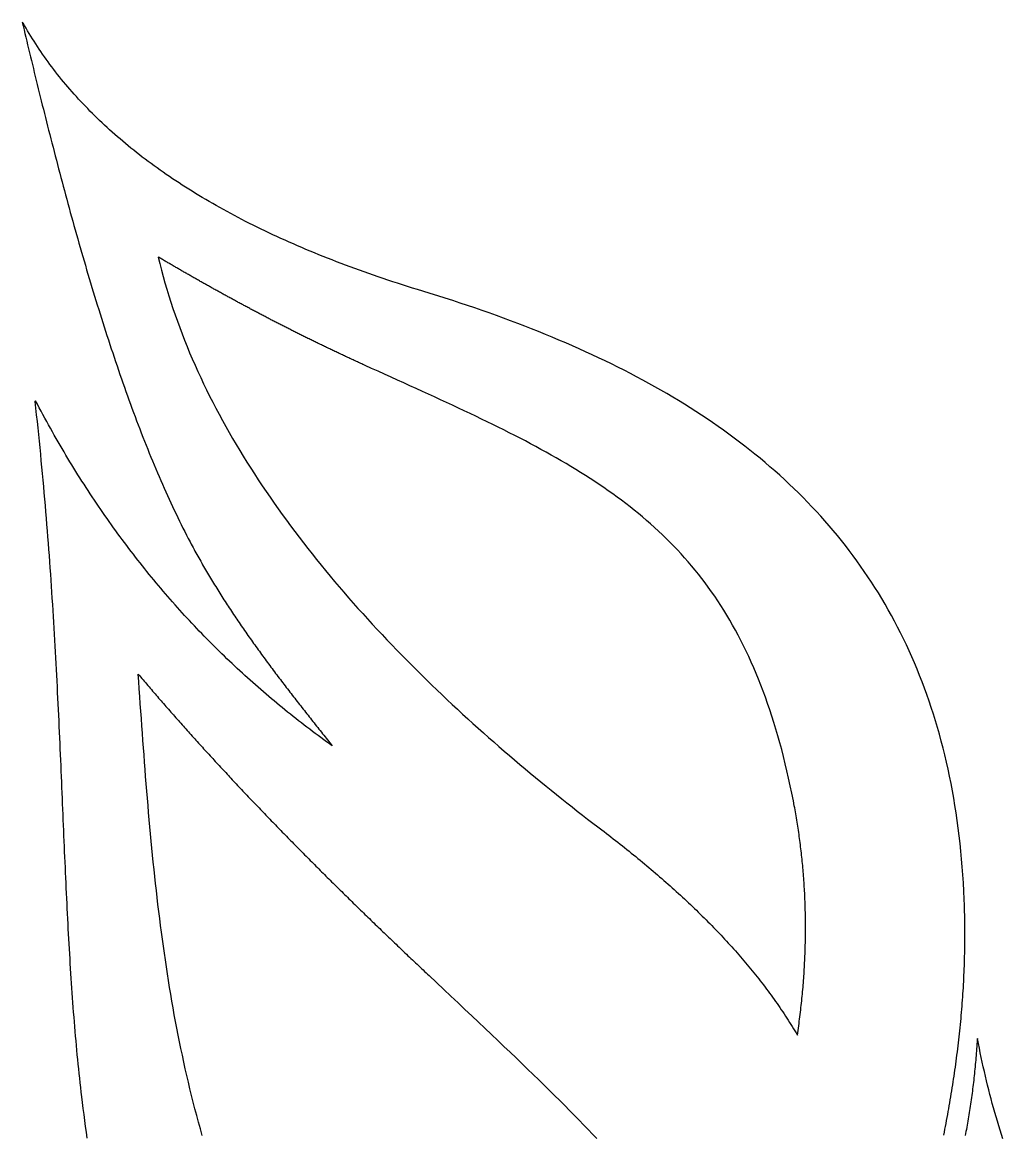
# Model space of a CAD drawing. Extents: x -11.5 to 11.5, y -11 to 11.
# Drawn here: x -11.52 to -5.5, y 4.16 to 10.98 of the extents above; entities that cross this region are included whole.
import ezdxf

# ---------------------------------------------------------------- set-up
doc = ezdxf.new("R2010")
doc.units = 0
doc.layers.add('1', color=30, linetype='CONTINUOUS')
doc.layers.add('3', color=10, linetype='CONTINUOUS')

msp = doc.modelspace()

# ---------------------------------------------------------------- linework, layer by layer
at = {"layer": '1'}
for points in [[(-5.86503, 4.15607, 0), (-5.8615, 4.17405, 0), (-5.858, 4.19203, 0), (-5.85455, 4.21004, 0), (-5.85113, 4.22806, 0), (-5.84775, 4.2461, 0), (-5.84441, 4.26415, 0), (-5.84111, 4.28223, 0), (-5.83785, 4.30032, 0), (-5.83463, 4.31843, 0), (-5.83145, 4.33656, 0), (-5.82831, 4.35471, 0), (-5.82522, 4.37288, 0), (-5.82217, 4.39106, 0), (-5.81916, 4.40927, 0), (-5.8162, 4.4275, 0), (-5.81328, 4.44574, 0), (-5.8104, 4.46401, 0), (-5.80757, 4.48229, 0), (-5.80479, 4.5006, 0), (-5.80206, 4.51893, 0), (-5.79937, 4.53728, 0), (-5.79672, 4.55565, 0), (-5.79413, 4.57404, 0), (-5.79159, 4.59246, 0), (-5.78909, 4.61089, 0), (-5.78664, 4.62935, 0), (-5.78425, 4.64783, 0), (-5.7819, 4.66634, 0), (-5.77961, 4.68486, 0), (-5.77737, 4.70342, 0), (-5.77518, 4.72199, 0), (-5.77304, 4.74059, 0), (-5.77096, 4.75921, 0), (-5.76893, 4.77786, 0), (-5.76695, 4.79653, 0), (-5.76503, 4.81522, 0), (-5.76317, 4.83394, 0), (-5.76136, 4.85269, 0), (-5.75961, 4.87146, 0), (-5.75792, 4.89026, 0), (-5.75628, 4.90908, 0), (-5.7547, 4.92793, 0), (-5.75318, 4.9468, 0), (-5.75172, 4.9657, 0), (-5.75032, 4.98463, 0), (-5.74898, 5.00359, 0), (-5.7477, 5.02257, 0), (-5.74648, 5.04158, 0), (-5.74532, 5.06062, 0), (-5.74423, 5.07969, 0), (-5.7432, 5.09878, 0), (-5.74223, 5.11791, 0), (-5.74133, 5.13706, 0), (-5.74049, 5.15624, 0), (-5.73971, 5.17545, 0), (-5.739, 5.19469, 0), (-5.73836, 5.21396, 0), (-5.73778, 5.23326, 0), (-5.73728, 5.25259, 0), (-5.73683, 5.27195, 0), (-5.73646, 5.29134, 0), (-5.73616, 5.31076, 0), (-5.73592, 5.33021, 0), (-5.73576, 5.3497, 0), (-5.73566, 5.36921, 0), (-5.73564, 5.38876, 0), (-5.73568, 5.40834, 0), (-5.7358, 5.42795, 0), (-5.73599, 5.4476, 0), (-5.73626, 5.46728, 0), (-5.73659, 5.48699, 0), (-5.73701, 5.50673, 0), (-5.73749, 5.52651, 0), (-5.73805, 5.54632, 0), (-5.73869, 5.56616, 0), (-5.74007, 5.60297, 0), (-5.74235, 5.65314, 0), (-5.74508, 5.7029, 0), (-5.74826, 5.75225, 0), (-5.75189, 5.80119, 0), (-5.75597, 5.84973, 0), (-5.76049, 5.89786, 0), (-5.76545, 5.94559, 0), (-5.77085, 5.99292, 0), (-5.7767, 6.03985, 0), (-5.78298, 6.08638, 0), (-5.7897, 6.13252, 0), (-5.79685, 6.17827, 0), (-5.80444, 6.22363, 0), (-5.81246, 6.26861, 0), (-5.8209, 6.31319, 0), (-5.82978, 6.35739, 0), (-5.83909, 6.40121, 0), (-5.84882, 6.44465, 0), (-5.85897, 6.48772, 0), (-5.86955, 6.5304, 0), (-5.88055, 6.57271, 0), (-5.89196, 6.61465, 0), (-5.9038, 6.65622, 0), (-5.91605, 6.69743, 0), (-5.92871, 6.73826, 0), (-5.94179, 6.77874, 0), (-5.95528, 6.81885, 0), (-5.96917, 6.8586, 0), (-5.98348, 6.89799, 0), (-5.99819, 6.93703, 0), (-6.01331, 6.97571, 0), (-6.02883, 7.01404, 0), (-6.04476, 7.05202, 0), (-6.06108, 7.08966, 0), (-6.0778, 7.12694, 0), (-6.09492, 7.16389, 0), (-6.11243, 7.20049, 0), (-6.13034, 7.23675, 0), (-6.14864, 7.27268, 0), (-6.16733, 7.30827, 0), (-6.18641, 7.34352, 0), (-6.20588, 7.37844, 0), (-6.22573, 7.41304, 0), (-6.24597, 7.4473, 0), (-6.26659, 7.48124, 0), (-6.28759, 7.51486, 0), (-6.30897, 7.54815, 0), (-6.33073, 7.58112, 0), (-6.35287, 7.61378, 0), (-6.37538, 7.64612, 0), (-6.39826, 7.67815, 0), (-6.42152, 7.70986, 0), (-6.44514, 7.74126, 0), (-6.46914, 7.77236, 0), (-6.4935, 7.80315, 0), (-6.51822, 7.83364, 0), (-6.54331, 7.86383, 0), (-6.56876, 7.89371, 0), (-6.59458, 7.9233, 0), (-6.62075, 7.95259, 0), (-6.64728, 7.98159, 0), (-6.67416, 8.0103, 0), (-6.7014, 8.03871, 0), (-6.72899, 8.06684, 0), (-6.75694, 8.09469, 0), (-6.78523, 8.12225, 0), (-6.81387, 8.14952, 0), (-6.84285, 8.17652, 0), (-6.87219, 8.20324, 0), (-6.90186, 8.22969, 0), (-6.93188, 8.25586, 0), (-6.96223, 8.28176, 0), (-6.99293, 8.30739, 0), (-7.02396, 8.33275, 0), (-7.05533, 8.35784, 0), (-7.08703, 8.38268, 0), (-7.11906, 8.40725, 0), (-7.15142, 8.43156, 0), (-7.18411, 8.45561, 0), (-7.21713, 8.47941, 0), (-7.25048, 8.50295, 0), (-7.28414, 8.52624, 0), (-7.31814, 8.54929, 0), (-7.35245, 8.57208, 0), (-7.38708, 8.59463, 0), (-7.42203, 8.61694, 0), (-7.4573, 8.639, 0), (-7.49288, 8.66082, 0), (-7.52877, 8.68241, 0), (-7.56498, 8.70376, 0), (-7.60149, 8.72488, 0), (-7.63831, 8.74576, 0), (-7.67544, 8.76642, 0), (-7.71288, 8.78685, 0), (-7.75062, 8.80705, 0), (-7.78866, 8.82703, 0), (-7.827, 8.84678, 0), (-7.86564, 8.86632, 0), (-7.90458, 8.88564, 0), (-7.94381, 8.90474, 0), (-7.98334, 8.92364, 0), (-8.02316, 8.94231, 0), (-8.06327, 8.96078, 0), (-8.10367, 8.97905, 0), (-8.14436, 8.9971, 0), (-8.18533, 9.01495, 0), (-8.22659, 9.0326, 0), (-8.26813, 9.05006, 0), (-8.30995, 9.06731, 0), (-8.35205, 9.08437, 0), (-8.39443, 9.10123, 0), (-8.43709, 9.1179, 0), (-8.48002, 9.13439, 0), (-8.52323, 9.15068, 0), (-8.56671, 9.16679, 0), (-8.61046, 9.18272, 0), (-8.65447, 9.19846, 0), (-8.69876, 9.21403, 0), (-8.74331, 9.22942, 0), (-8.78812, 9.24463, 0), (-8.8332, 9.25967, 0), (-8.87853, 9.27454, 0), (-8.92413, 9.28923, 0), (-8.96998, 9.30376, 0), (-9.01609, 9.31813, 0), (-9.06246, 9.33233, 0), (-9.09467, 9.34215, 0), (-9.12553, 9.35169, 0), (-9.15618, 9.3613, 0), (-9.18662, 9.37097, 0), (-9.21686, 9.3807, 0), (-9.24689, 9.39049, 0), (-9.27672, 9.40035, 0), (-9.30634, 9.41027, 0), (-9.33576, 9.42026, 0), (-9.36498, 9.4303, 0), (-9.39399, 9.44041, 0), (-9.4228, 9.45058, 0), (-9.45141, 9.46082, 0), (-9.47981, 9.47111, 0), (-9.50802, 9.48147, 0), (-9.53602, 9.49189, 0), (-9.56382, 9.50237, 0), (-9.59143, 9.51291, 0), (-9.61883, 9.52352, 0), (-9.64604, 9.53418, 0), (-9.67305, 9.54491, 0), (-9.69986, 9.55569, 0), (-9.72648, 9.56654, 0), (-9.7529, 9.57745, 0), (-9.77912, 9.58841, 0), (-9.80515, 9.59944, 0), (-9.83099, 9.61053, 0), (-9.85663, 9.62168, 0), (-9.88207, 9.63288, 0), (-9.90733, 9.64415, 0), (-9.93239, 9.65547, 0), (-9.95726, 9.66686, 0), (-9.98194, 9.6783, 0), (-10.0064, 9.6898, 0), (-10.0307, 9.70136, 0), (-10.0548, 9.71298, 0), (-10.0787, 9.72466, 0), (-10.1025, 9.73639, 0), (-10.126, 9.74819, 0), (-10.1494, 9.76004, 0), (-10.1725, 9.77195, 0), (-10.1955, 9.78391, 0), (-10.2183, 9.79593, 0), (-10.2409, 9.80801, 0), (-10.2634, 9.82015, 0), (-10.2856, 9.83234, 0), (-10.3076, 9.84459, 0), (-10.3295, 9.8569, 0), (-10.3512, 9.86926, 0), (-10.3727, 9.88168, 0), (-10.394, 9.89416, 0), (-10.4152, 9.90669, 0), (-10.4362, 9.91927, 0), (-10.4569, 9.93191, 0), (-10.4776, 9.94461, 0), (-10.498, 9.95736, 0), (-10.5182, 9.97017, 0), (-10.5383, 9.98303, 0), (-10.5582, 9.99595, 0), (-10.5779, 10.0089, 0), (-10.5975, 10.0219, 0), (-10.6168, 10.035, 0), (-10.636, 10.0482, 0), (-10.655, 10.0613, 0), (-10.6739, 10.0746, 0), (-10.6925, 10.0879, 0), (-10.711, 10.1012, 0), (-10.7293, 10.1146, 0), (-10.7475, 10.1281, 0), (-10.7655, 10.1416, 0), (-10.7833, 10.1551, 0), (-10.8009, 10.1687, 0), (-10.8184, 10.1824, 0), (-10.8357, 10.1961, 0), (-10.8528, 10.2099, 0), (-10.8698, 10.2237, 0), (-10.8866, 10.2376, 0), (-10.9032, 10.2515, 0), (-10.9197, 10.2655, 0), (-10.936, 10.2795, 0), (-10.9521, 10.2936, 0), (-10.9681, 10.3077, 0), (-10.9839, 10.3219, 0), (-10.9995, 10.3361, 0), (-11.015, 10.3504, 0), (-11.0303, 10.3647, 0), (-11.0454, 10.3791, 0), (-11.0604, 10.3935, 0), (-11.0752, 10.408, 0), (-11.0899, 10.4225, 0), (-11.1044, 10.4371, 0), (-11.1187, 10.4517, 0), (-11.1329, 10.4664, 0), (-11.147, 10.4811, 0), (-11.1608, 10.4959, 0), (-11.1745, 10.5107, 0), (-11.1881, 10.5255, 0), (-11.2015, 10.5405, 0), (-11.2147, 10.5554, 0), (-11.2278, 10.5704, 0), (-11.2408, 10.5855, 0), (-11.2535, 10.6006, 0), (-11.2662, 10.6157, 0), (-11.2786, 10.6309, 0), (-11.291, 10.6462, 0), (-11.3031, 10.6615, 0), (-11.3152, 10.6768, 0), (-11.327, 10.6922, 0), (-11.3387, 10.7076, 0), (-11.3503, 10.7231, 0), (-11.3617, 10.7386, 0), (-11.373, 10.7542, 0), (-11.3841, 10.7698, 0), (-11.3951, 10.7855, 0), (-11.4059, 10.8012, 0), (-11.4166, 10.8169, 0), (-11.4271, 10.8327, 0), (-11.4375, 10.8486, 0), (-11.4478, 10.8645, 0), (-11.4578, 10.8804, 0), (-11.4678, 10.8964, 0), (-11.4776, 10.9124, 0), (-11.4873, 10.9284, 0), (-11.4968, 10.9446, 0), (-11.5062, 10.9607, 0), (-11.5154, 10.9769, 0), (-11.5202, 10.9815, 0), (-11.5148, 10.9586, 0), (-11.5093, 10.9356, 0), (-11.5038, 10.9124, 0), (-11.4982, 10.8891, 0), (-11.4926, 10.8656, 0), (-11.4869, 10.842, 0), (-11.4812, 10.8183, 0), (-11.4755, 10.7944, 0), (-11.4697, 10.7704, 0), (-11.4639, 10.7463, 0), (-11.458, 10.722, 0), (-11.4521, 10.6976, 0), (-11.4461, 10.6731, 0), (-11.4401, 10.6485, 0), (-11.4341, 10.6238, 0), (-11.428, 10.599, 0), (-11.4219, 10.574, 0), (-11.4157, 10.549, 0), (-11.4095, 10.5238, 0), (-11.4032, 10.4986, 0), (-11.3969, 10.4732, 0), (-11.3905, 10.4478, 0), (-11.3841, 10.4223, 0), (-11.3777, 10.3966, 0), (-11.3712, 10.3709, 0), (-11.3647, 10.3451, 0), (-11.3581, 10.3192, 0), (-11.3515, 10.2933, 0), (-11.3449, 10.2673, 0), (-11.3382, 10.2411, 0), (-11.3314, 10.215, 0), (-11.3246, 10.1887, 0), (-11.3178, 10.1624, 0), (-11.3109, 10.136, 0), (-11.304, 10.1096, 0), (-11.2971, 10.0831, 0), (-11.2901, 10.0565, 0), (-11.283, 10.0299, 0), (-11.2759, 10.0033, 0), (-11.2688, 9.97658, 0), (-11.2616, 9.94984, 0), (-11.2544, 9.92305, 0), (-11.2471, 9.89622, 0), (-11.2398, 9.86936, 0), (-11.2325, 9.84246, 0), (-11.2251, 9.81553, 0), (-11.2176, 9.78857, 0), (-11.2102, 9.76159, 0), (-11.2026, 9.73458, 0), (-11.1951, 9.70755, 0), (-11.1874, 9.6805, 0), (-11.1798, 9.65344, 0), (-11.1721, 9.62637, 0), (-11.1643, 9.59928, 0), (-11.1565, 9.57219, 0), (-11.1487, 9.54509, 0), (-11.1408, 9.51799, 0), (-11.1329, 9.49089, 0), (-11.1249, 9.4638, 0), (-11.1169, 9.4367, 0), (-11.1089, 9.40962, 0), (-11.1008, 9.38255, 0), (-11.0926, 9.3555, 0), (-11.0844, 9.32845, 0), (-11.0762, 9.30143, 0), (-11.0679, 9.27443, 0), (-11.0596, 9.24746, 0), (-11.0512, 9.22051, 0), (-11.0428, 9.19359, 0), (-11.0344, 9.1667, 0), (-11.0259, 9.13985, 0), (-11.0174, 9.11304, 0), (-11.0088, 9.08626, 0), (-11.0001, 9.05953, 0), (-10.9915, 9.03285, 0), (-10.9828, 9.00621, 0), (-10.974, 8.97962, 0), (-10.9652, 8.95309, 0), (-10.9563, 8.92662, 0), (-10.9474, 8.9002, 0), (-10.9385, 8.87384, 0), (-10.9295, 8.84755, 0), (-10.9205, 8.82133, 0), (-10.9114, 8.79517, 0), (-10.9023, 8.76909, 0), (-10.8932, 8.74308, 0), (-10.884, 8.71715, 0), (-10.8747, 8.6913, 0), (-10.8654, 8.66553, 0), (-10.8561, 8.63984, 0), (-10.8467, 8.61425, 0), (-10.8373, 8.58875, 0), (-10.8278, 8.56333, 0), (-10.8183, 8.53802, 0), (-10.8087, 8.5128, 0), (-10.7991, 8.48769, 0), (-10.7895, 8.46268, 0), (-10.7798, 8.43777, 0), (-10.7701, 8.41298, 0), (-10.7603, 8.3883, 0), (-10.7504, 8.36373, 0), (-10.7406, 8.33928, 0), (-10.7307, 8.31495, 0), (-10.7207, 8.29074, 0), (-10.7107, 8.26665, 0), (-10.7007, 8.2427, 0), (-10.6906, 8.21887, 0), (-10.6804, 8.19518, 0), (-10.6702, 8.17163, 0), (-10.66, 8.14821, 0), (-10.6497, 8.12493, 0), (-10.6394, 8.1018, 0), (-10.6291, 8.07881, 0), (-10.6187, 8.05598, 0), (-10.6082, 8.03329, 0), (-10.5977, 8.01076, 0), (-10.5872, 7.98839, 0), (-10.5766, 7.96617, 0), (-10.566, 7.94412, 0), (-10.5553, 7.92224, 0), (-10.5446, 7.90052, 0), (-10.5338, 7.87897, 0), (-10.523, 7.85759, 0), (-10.5121, 7.83639, 0), (-10.5012, 7.81537, 0), (-10.4903, 7.79453, 0), (-10.4829, 7.78059, 0), (-10.4772, 7.77, 0), (-10.4715, 7.75942, 0), (-10.4658, 7.74886, 0), (-10.4601, 7.73832, 0), (-10.4543, 7.7278, 0), (-10.4485, 7.71729, 0), (-10.4426, 7.7068, 0), (-10.4368, 7.69633, 0), (-10.4309, 7.68588, 0), (-10.425, 7.67544, 0), (-10.419, 7.66502, 0), (-10.4131, 7.65462, 0), (-10.4071, 7.64423, 0), (-10.4011, 7.63386, 0), (-10.395, 7.62351, 0), (-10.389, 7.61317, 0), (-10.3829, 7.60285, 0), (-10.3767, 7.59254, 0), (-10.3706, 7.58225, 0), (-10.3644, 7.57198, 0), (-10.3582, 7.56172, 0), (-10.352, 7.55148, 0), (-10.3458, 7.54125, 0), (-10.3395, 7.53104, 0), (-10.3332, 7.52084, 0), (-10.3269, 7.51065, 0), (-10.3206, 7.50048, 0), (-10.3143, 7.49033, 0), (-10.3079, 7.48019, 0), (-10.3015, 7.47006, 0), (-10.2951, 7.45995, 0), (-10.2886, 7.44985, 0), (-10.2822, 7.43977, 0), (-10.2757, 7.4297, 0), (-10.2692, 7.41964, 0), (-10.2626, 7.4096, 0), (-10.2561, 7.39957, 0), (-10.2495, 7.38955, 0), (-10.2429, 7.37954, 0), (-10.2363, 7.36955, 0), (-10.2297, 7.35957, 0), (-10.223, 7.34961, 0), (-10.2164, 7.33965, 0), (-10.2097, 7.32971, 0), (-10.203, 7.31978, 0), (-10.1963, 7.30986, 0), (-10.1895, 7.29996, 0), (-10.1828, 7.29006, 0), (-10.176, 7.28018, 0), (-10.1692, 7.27031, 0), (-10.1624, 7.26045, 0), (-10.1555, 7.2506, 0), (-10.1487, 7.24076, 0), (-10.1418, 7.23094, 0), (-10.1349, 7.22112, 0), (-10.128, 7.21132, 0), (-10.1211, 7.20152, 0), (-10.1142, 7.19174, 0), (-10.1072, 7.18196, 0), (-10.1003, 7.1722, 0), (-10.0933, 7.16245, 0), (-10.0863, 7.1527, 0), (-10.0793, 7.14297, 0), (-10.0723, 7.13324, 0), (-10.0652, 7.12353, 0), (-10.0582, 7.11382, 0), (-10.0511, 7.10412, 0), (-10.044, 7.09443, 0), (-10.0369, 7.08475, 0), (-10.0298, 7.07508, 0), (-10.0227, 7.06542, 0), (-10.0155, 7.05577, 0), (-10.0084, 7.04612, 0), (-10.0012, 7.03648, 0), (-9.99406, 7.02685, 0), (-9.98688, 7.01723, 0), (-9.97968, 7.00762, 0), (-9.97247, 6.99801, 0), (-9.96524, 6.98841, 0), (-9.95801, 6.97882, 0), (-9.95077, 6.96924, 0), (-9.94351, 6.95966, 0), (-9.93624, 6.95009, 0), (-9.92897, 6.94052, 0), (-9.92168, 6.93097, 0), (-9.91438, 6.92142, 0), (-9.90707, 6.91187, 0), (-9.89976, 6.90233, 0), (-9.89243, 6.8928, 0), (-9.88509, 6.88327, 0), (-9.87775, 6.87375, 0), (-9.87039, 6.86424, 0), (-9.86303, 6.85473, 0), (-9.85566, 6.84523, 0), (-9.84828, 6.83573, 0), (-9.84089, 6.82623, 0), (-9.8335, 6.81675, 0), (-9.8261, 6.80726, 0), (-9.81869, 6.79778, 0), (-9.81127, 6.78831, 0), (-9.80385, 6.77884, 0), (-9.79642, 6.76937, 0), (-9.78898, 6.75991, 0), (-9.78154, 6.75045, 0), (-9.77409, 6.741, 0), (-9.76663, 6.73155, 0), (-9.75917, 6.7221, 0), (-9.75171, 6.71266, 0), (-9.74423, 6.70322, 0), (-9.73676, 6.69378, 0), (-9.72928, 6.68435, 0), (-9.72179, 6.67492, 0), (-9.7143, 6.66549, 0), (-9.70681, 6.65606, 0), (-9.69931, 6.64664, 0), (-9.69181, 6.63722, 0), (-9.68431, 6.6278, 0), (-9.6768, 6.61838, 0), (-9.66929, 6.60897, 0), (-9.66178, 6.59956, 0), (-9.65426, 6.59015, 0), (-9.64674, 6.58074, 0), (-9.63922, 6.57133, 0), (-9.6317, 6.56192, 0), (-9.62418, 6.55251, 0), (-9.61771, 6.54404, 0), (-9.63516, 6.55648, 0), (-9.65257, 6.56898, 0), (-9.66993, 6.58155, 0), (-9.68725, 6.59418, 0), (-9.70452, 6.60688, 0), (-9.72174, 6.61965, 0), (-9.73892, 6.63248, 0), (-9.75606, 6.64538, 0), (-9.77315, 6.65834, 0), (-9.79019, 6.67137, 0), (-9.80719, 6.68446, 0), (-9.82414, 6.69762, 0), (-9.84105, 6.71085, 0), (-9.85791, 6.72415, 0), (-9.87473, 6.73751, 0), (-9.8915, 6.75094, 0), (-9.90822, 6.76443, 0), (-9.9249, 6.77799, 0), (-9.94153, 6.79162, 0), (-9.95811, 6.80532, 0), (-9.97465, 6.81908, 0), (-9.99114, 6.83291, 0), (-10.0076, 6.84681, 0), (-10.024, 6.86077, 0), (-10.0403, 6.87481, 0), (-10.0566, 6.88891, 0), (-10.0729, 6.90308, 0), (-10.0891, 6.91731, 0), (-10.1053, 6.93162, 0), (-10.1214, 6.94599, 0), (-10.1375, 6.96044, 0), (-10.1535, 6.97495, 0), (-10.1695, 6.98953, 0), (-10.1854, 7.00417, 0), (-10.2013, 7.01889, 0), (-10.2171, 7.03368, 0), (-10.2329, 7.04853, 0), (-10.2486, 7.06345, 0), (-10.2643, 7.07845, 0), (-10.28, 7.09351, 0), (-10.2956, 7.10864, 0), (-10.3111, 7.12384, 0), (-10.3266, 7.13911, 0), (-10.3421, 7.15445, 0), (-10.3575, 7.16987, 0), (-10.3728, 7.18535, 0), (-10.3881, 7.2009, 0), (-10.4034, 7.21652, 0), (-10.4186, 7.23221, 0), (-10.4338, 7.24797, 0), (-10.4489, 7.2638, 0), (-10.464, 7.27971, 0), (-10.479, 7.29568, 0), (-10.4939, 7.31173, 0), (-10.5089, 7.32784, 0), (-10.5237, 7.34403, 0), (-10.5386, 7.36029, 0), (-10.5533, 7.37662, 0), (-10.568, 7.39302, 0), (-10.5827, 7.40949, 0), (-10.5973, 7.42604, 0), (-10.6119, 7.44265, 0), (-10.6264, 7.45934, 0), (-10.6409, 7.4761, 0), (-10.6553, 7.49293, 0), (-10.6697, 7.50984, 0), (-10.684, 7.52681, 0), (-10.6983, 7.54386, 0), (-10.7125, 7.56098, 0), (-10.7267, 7.57818, 0), (-10.7408, 7.59544, 0), (-10.7549, 7.61278, 0), (-10.7689, 7.6302, 0), (-10.7829, 7.64768, 0), (-10.7968, 7.66524, 0), (-10.8107, 7.68288, 0), (-10.8245, 7.70058, 0), (-10.8383, 7.71836, 0), (-10.852, 7.73621, 0), (-10.8657, 7.75414, 0), (-10.8793, 7.77214, 0), (-10.8929, 7.79022, 0), (-10.9064, 7.80836, 0), (-10.9199, 7.82659, 0), (-10.9333, 7.84488, 0), (-10.9467, 7.86326, 0), (-10.96, 7.8817, 0), (-10.9732, 7.90022, 0), (-10.9865, 7.91882, 0), (-10.9996, 7.93749, 0), (-11.0127, 7.95623, 0), (-11.0258, 7.97505, 0), (-11.0388, 7.99395, 0), (-11.0517, 8.01292, 0), (-11.0646, 8.03197, 0), (-11.0775, 8.05109, 0), (-11.0903, 8.07029, 0), (-11.103, 8.08956, 0), (-11.1157, 8.10891, 0), (-11.1284, 8.12833, 0), (-11.1409, 8.14783, 0), (-11.1535, 8.16741, 0), (-11.166, 8.18706, 0), (-11.1784, 8.20679, 0), (-11.1908, 8.2266, 0), (-11.2031, 8.24648, 0), (-11.2154, 8.26644, 0), (-11.2276, 8.28648, 0), (-11.2398, 8.30659, 0), (-11.2519, 8.32678, 0), (-11.2639, 8.34705, 0), (-11.2759, 8.36739, 0), (-11.2879, 8.38781, 0), (-11.2998, 8.40831, 0), (-11.3116, 8.42889, 0), (-11.3234, 8.44955, 0), (-11.3352, 8.47028, 0), (-11.3468, 8.49109, 0), (-11.3585, 8.51198, 0), (-11.3701, 8.53294, 0), (-11.3816, 8.55399, 0), (-11.3931, 8.57511, 0), (-11.4045, 8.59631, 0), (-11.4158, 8.61759, 0), (-11.4271, 8.63895, 0), (-11.4384, 8.66039, 0), (-11.443, 8.65597, 0), (-11.4385, 8.61508, 0), (-11.434, 8.57432, 0), (-11.4296, 8.5337, 0), (-11.4253, 8.49322, 0), (-11.4211, 8.45286, 0), (-11.417, 8.41264, 0), (-11.4129, 8.37255, 0), (-11.409, 8.33259, 0), (-11.4051, 8.29276, 0), (-11.4013, 8.25307, 0), (-11.3976, 8.2135, 0), (-11.3939, 8.17406, 0), (-11.3903, 8.13475, 0), (-11.3869, 8.09557, 0), (-11.3834, 8.05651, 0), (-11.3801, 8.01758, 0), (-11.3768, 7.97878, 0), (-11.3736, 7.94011, 0), (-11.3705, 7.90156, 0), (-11.3674, 7.86313, 0), (-11.3644, 7.82483, 0), (-11.3614, 7.78666, 0), (-11.3585, 7.7486, 0), (-11.3557, 7.71067, 0), (-11.353, 7.67287, 0), (-11.3503, 7.63518, 0), (-11.3476, 7.59762, 0), (-11.345, 7.56017, 0), (-11.3425, 7.52285, 0), (-11.34, 7.48565, 0), (-11.3376, 7.44856, 0), (-11.3352, 7.4116, 0), (-11.3329, 7.37475, 0), (-11.3306, 7.33802, 0), (-11.3284, 7.30141, 0), (-11.3262, 7.26491, 0), (-11.3241, 7.22853, 0), (-11.322, 7.19227, 0), (-11.3199, 7.15612, 0), (-11.3179, 7.12008, 0), (-11.3159, 7.08416, 0), (-11.314, 7.04835, 0), (-11.3121, 7.01266, 0), (-11.3103, 6.97708, 0), (-11.3084, 6.94161, 0), (-11.3066, 6.90625, 0), (-11.3049, 6.871, 0), (-11.3032, 6.83586, 0), (-11.3015, 6.80084, 0), (-11.2998, 6.76592, 0), (-11.2981, 6.73111, 0), (-11.2965, 6.69641, 0), (-11.2949, 6.66182, 0), (-11.2934, 6.62733, 0), (-11.2918, 6.59295, 0), (-11.2903, 6.55868, 0), (-11.2888, 6.52451, 0), (-11.2873, 6.49045, 0), (-11.2858, 6.45649, 0), (-11.2843, 6.42263, 0), (-11.2829, 6.38888, 0), (-11.2814, 6.35524, 0), (-11.28, 6.32169, 0), (-11.2786, 6.28825, 0), (-11.2772, 6.25491, 0), (-11.2758, 6.22167, 0), (-11.2744, 6.18853, 0), (-11.273, 6.15548, 0), (-11.2716, 6.12254, 0), (-11.2703, 6.0897, 0), (-11.2689, 6.05696, 0), (-11.2675, 6.02431, 0), (-11.2661, 5.99176, 0), (-11.2647, 5.95931, 0), (-11.2634, 5.92696, 0), (-11.262, 5.8947, 0), (-11.2606, 5.86253, 0), (-11.2591, 5.83046, 0), (-11.2577, 5.79848, 0), (-11.2563, 5.7666, 0), (-11.2549, 5.73481, 0), (-11.2534, 5.70312, 0), (-11.2519, 5.67151, 0), (-11.2505, 5.64, 0), (-11.249, 5.60857, 0), (-11.2474, 5.57724, 0), (-11.2459, 5.546, 0), (-11.2443, 5.51485, 0), (-11.2427, 5.48379, 0), (-11.2411, 5.45281, 0), (-11.2395, 5.42192, 0), (-11.2379, 5.39112, 0), (-11.2362, 5.36041, 0), (-11.2345, 5.32978, 0), (-11.2327, 5.29924, 0), (-11.2309, 5.26879, 0), (-11.2291, 5.23841, 0), (-11.2273, 5.20813, 0), (-11.2254, 5.17792, 0), (-11.2235, 5.1478, 0), (-11.2216, 5.11777, 0), (-11.2196, 5.08781, 0), (-11.2175, 5.05794, 0), (-11.2155, 5.02814, 0), (-11.2133, 4.99843, 0), (-11.2112, 4.9688, 0), (-11.209, 4.93925, 0), (-11.2067, 4.90977, 0), (-11.2044, 4.88038, 0), (-11.2021, 4.85106, 0), (-11.1997, 4.82182, 0), (-11.1972, 4.79266, 0), (-11.1947, 4.76357, 0), (-11.1922, 4.73456, 0), (-11.1896, 4.70562, 0), (-11.1869, 4.67676, 0), (-11.1842, 4.64797, 0), (-11.1814, 4.61926, 0), (-11.1785, 4.59062, 0), (-11.1756, 4.56205, 0), (-11.1726, 4.53356, 0), (-11.1696, 4.50514, 0), (-11.1665, 4.47678, 0), (-11.1633, 4.4485, 0), (-11.1601, 4.42029, 0), (-11.1568, 4.39215, 0), (-11.1525, 4.35683, 0), (-11.1479, 4.31981, 0), (-11.1432, 4.28305, 0), (-11.1384, 4.24655, 0), (-11.1335, 4.21031, 0), (-11.1285, 4.17433, 0), (-11.1234, 4.13861, 0)], [(-5.50338, 4.13367, 0), (-5.51186, 4.16045, 0), (-5.52021, 4.18733, 0), (-5.52843, 4.21431, 0), (-5.5365, 4.2414, 0), (-5.54444, 4.2686, 0), (-5.55224, 4.29591, 0), (-5.55991, 4.32333, 0), (-5.56744, 4.35086, 0), (-5.57483, 4.3785, 0), (-5.58208, 4.40625, 0), (-5.5892, 4.43411, 0), (-5.59617, 4.46209, 0), (-5.60301, 4.49018, 0), (-5.60971, 4.51838, 0), (-5.61627, 4.5467, 0), (-5.6227, 4.57513, 0), (-5.62898, 4.60368, 0), (-5.63513, 4.63235, 0), (-5.64113, 4.66114, 0), (-5.647, 4.69004, 0), (-5.65273, 4.71906, 0), (-5.65832, 4.74821, 0), (-5.66008, 4.74238, 0), (-5.661, 4.72829, 0), (-5.66195, 4.71422, 0), (-5.66293, 4.70019, 0), (-5.66395, 4.68619, 0), (-5.665, 4.67223, 0), (-5.66608, 4.65829, 0), (-5.66721, 4.64439, 0), (-5.66836, 4.63052, 0), (-5.66955, 4.61668, 0), (-5.67078, 4.60287, 0), (-5.67204, 4.5891, 0), (-5.67334, 4.57536, 0), (-5.67467, 4.56165, 0), (-5.67604, 4.54798, 0), (-5.67745, 4.53433, 0), (-5.67889, 4.52073, 0), (-5.68036, 4.50715, 0), (-5.68187, 4.49361, 0), (-5.68342, 4.4801, 0), (-5.68501, 4.46662, 0), (-5.68663, 4.45318, 0), (-5.68829, 4.43978, 0), (-5.68998, 4.4264, 0), (-5.69171, 4.41306, 0), (-5.69348, 4.39976, 0), (-5.69529, 4.38649, 0), (-5.69713, 4.37325, 0), (-5.69901, 4.36005, 0), (-5.70093, 4.34688, 0), (-5.70289, 4.33375, 0), (-5.70488, 4.32065, 0), (-5.70691, 4.30758, 0), (-5.70898, 4.29456, 0), (-5.71109, 4.28156, 0), (-5.71323, 4.2686, 0), (-5.71542, 4.25568, 0), (-5.71764, 4.24279, 0), (-5.7199, 4.22994, 0), (-5.7222, 4.21713, 0), (-5.72454, 4.20435, 0), (-5.72691, 4.1916, 0), (-5.72933, 4.17889, 0), (-5.73179, 4.16622, 0), (-5.73428, 4.15359, 0)]]:
    msp.add_polyline3d(points, dxfattribs=at)
at = {"layer": '3', "color": 1}
for points in [[(-10.6856, 9.54154, 0), (-10.676, 9.50176, 0), (-10.6659, 9.46208, 0), (-10.6553, 9.42249, 0), (-10.6443, 9.38299, 0), (-10.6327, 9.34358, 0), (-10.6208, 9.30428, 0), (-10.6083, 9.26507, 0), (-10.5954, 9.22595, 0), (-10.5821, 9.18694, 0), (-10.5683, 9.14803, 0), (-10.554, 9.10922, 0), (-10.5394, 9.07051, 0), (-10.5243, 9.0319, 0), (-10.5088, 8.9934, 0), (-10.4929, 8.95501, 0), (-10.4765, 8.91672, 0), (-10.4598, 8.87854, 0), (-10.4426, 8.84047, 0), (-10.4251, 8.80251, 0), (-10.4072, 8.76466, 0), (-10.3888, 8.72693, 0), (-10.3702, 8.68931, 0), (-10.3511, 8.6518, 0), (-10.3316, 8.61441, 0), (-10.3118, 8.57713, 0), (-10.2917, 8.53997, 0), (-10.2712, 8.50293, 0), (-10.2503, 8.46602, 0), (-10.2291, 8.42922, 0), (-10.2076, 8.39254, 0), (-10.1857, 8.35599, 0), (-10.1635, 8.31956, 0), (-10.141, 8.28326, 0), (-10.1182, 8.24709, 0), (-10.095, 8.21104, 0), (-10.0716, 8.17512, 0), (-10.0478, 8.13933, 0), (-10.0238, 8.10368, 0), (-9.99944, 8.06815, 0), (-9.97483, 8.03276, 0), (-9.94993, 7.9975, 0), (-9.92476, 7.96238, 0), (-9.89932, 7.92739, 0), (-9.87362, 7.89255, 0), (-9.84766, 7.85784, 0), (-9.82145, 7.82327, 0), (-9.79499, 7.78884, 0), (-9.76829, 7.75455, 0), (-9.74136, 7.72041, 0), (-9.71419, 7.68641, 0), (-9.6868, 7.65255, 0), (-9.65918, 7.61884, 0), (-9.63135, 7.58528, 0), (-9.60331, 7.55187, 0), (-9.57507, 7.51861, 0), (-9.54663, 7.4855, 0), (-9.51799, 7.45254, 0), (-9.48916, 7.41973, 0), (-9.46015, 7.38708, 0), (-9.43096, 7.35458, 0), (-9.4016, 7.32224, 0), (-9.37207, 7.29005, 0), (-9.34238, 7.25803, 0), (-9.31254, 7.22616, 0), (-9.28254, 7.19445, 0), (-9.25239, 7.16291, 0), (-9.2221, 7.13153, 0), (-9.19168, 7.10031, 0), (-9.16112, 7.06925, 0), (-9.13044, 7.03837, 0), (-9.09964, 7.00765, 0), (-9.06873, 6.9771, 0), (-9.0377, 6.94671, 0), (-9.00658, 6.9165, 0), (-8.97535, 6.88646, 0), (-8.94403, 6.85659, 0), (-8.91262, 6.8269, 0), (-8.88113, 6.79738, 0), (-8.84956, 6.76804, 0), (-8.81792, 6.73887, 0), (-8.78621, 6.70988, 0), (-8.75444, 6.68107, 0), (-8.72261, 6.65244, 0), (-8.69073, 6.62399, 0), (-8.65881, 6.59573, 0), (-8.62684, 6.56765, 0), (-8.59484, 6.53975, 0), (-8.56281, 6.51204, 0), (-8.53076, 6.48451, 0), (-8.49868, 6.45718, 0), (-8.46659, 6.43003, 0), (-8.43449, 6.40307, 0), (-8.40239, 6.3763, 0), (-8.37029, 6.34973, 0), (-8.3382, 6.32335, 0), (-8.30612, 6.29716, 0), (-8.27406, 6.27117, 0), (-8.24202, 6.24538, 0), (-8.21001, 6.21978, 0), (-8.17803, 6.19438, 0), (-8.14609, 6.16918, 0), (-8.11419, 6.14419, 0), (-8.08235, 6.11939, 0), (-8.05055, 6.0948, 0), (-8.01882, 6.07042, 0), (-7.98716, 6.04623, 0), (-7.96421, 6.0288, 0), (-7.94998, 6.01795, 0), (-7.93578, 6.00709, 0), (-7.92163, 5.99621, 0), (-7.90752, 5.98532, 0), (-7.89346, 5.9744, 0), (-7.87944, 5.96348, 0), (-7.86547, 5.95253, 0), (-7.85154, 5.94158, 0), (-7.83766, 5.9306, 0), (-7.82383, 5.91961, 0), (-7.81004, 5.9086, 0), (-7.7963, 5.89758, 0), (-7.78261, 5.88653, 0), (-7.76897, 5.87547, 0), (-7.75537, 5.8644, 0), (-7.74182, 5.85331, 0), (-7.72832, 5.8422, 0), (-7.71487, 5.83107, 0), (-7.70147, 5.81992, 0), (-7.68812, 5.80876, 0), (-7.67482, 5.79758, 0), (-7.66157, 5.78638, 0), (-7.64837, 5.77517, 0), (-7.63522, 5.76393, 0), (-7.62212, 5.75268, 0), (-7.60908, 5.74141, 0), (-7.59608, 5.73012, 0), (-7.58314, 5.71881, 0), (-7.57026, 5.70749, 0), (-7.55742, 5.69614, 0), (-7.54464, 5.68478, 0), (-7.53191, 5.67339, 0), (-7.51924, 5.66199, 0), (-7.50662, 5.65057, 0), (-7.49406, 5.63913, 0), (-7.48155, 5.62767, 0), (-7.4691, 5.61619, 0), (-7.4567, 5.60469, 0), (-7.44436, 5.59317, 0), (-7.43208, 5.58163, 0), (-7.41985, 5.57007, 0), (-7.40768, 5.55849, 0), (-7.39557, 5.54689, 0), (-7.38352, 5.53526, 0), (-7.37152, 5.52362, 0), (-7.35958, 5.51196, 0), (-7.34771, 5.50028, 0), (-7.33589, 5.48857, 0), (-7.32413, 5.47685, 0), (-7.31243, 5.4651, 0), (-7.30079, 5.45333, 0), (-7.28921, 5.44154, 0), (-7.2777, 5.42973, 0), (-7.26624, 5.4179, 0), (-7.25485, 5.40605, 0), (-7.24352, 5.39417, 0), (-7.23225, 5.38227, 0), (-7.22104, 5.37035, 0), (-7.2099, 5.35841, 0), (-7.19882, 5.34644, 0), (-7.1878, 5.33445, 0), (-7.17685, 5.32244, 0), (-7.16596, 5.31041, 0), (-7.15514, 5.29836, 0), (-7.14438, 5.28628, 0), (-7.13369, 5.27417, 0), (-7.12307, 5.26205, 0), (-7.11251, 5.2499, 0), (-7.10201, 5.23773, 0), (-7.09159, 5.22553, 0), (-7.08123, 5.21331, 0), (-7.07093, 5.20107, 0), (-7.06071, 5.1888, 0), (-7.05055, 5.17651, 0), (-7.04047, 5.16419, 0), (-7.03045, 5.15186, 0), (-7.0205, 5.13949, 0), (-7.01062, 5.1271, 0), (-7.00081, 5.11469, 0), (-6.99107, 5.10225, 0), (-6.9814, 5.08979, 0), (-6.9718, 5.0773, 0), (-6.96228, 5.06479, 0), (-6.95282, 5.05225, 0), (-6.94344, 5.03968, 0), (-6.93413, 5.02709, 0), (-6.92489, 5.01448, 0), (-6.91572, 5.00184, 0), (-6.90663, 4.98917, 0), (-6.89761, 4.97648, 0), (-6.88867, 4.96376, 0), (-6.8798, 4.95101, 0), (-6.87101, 4.93824, 0), (-6.86229, 4.92544, 0), (-6.85364, 4.91262, 0), (-6.84507, 4.89977, 0), (-6.83658, 4.88689, 0), (-6.82816, 4.87398, 0), (-6.81982, 4.86105, 0), (-6.81156, 4.84809, 0), (-6.80337, 4.83511, 0), (-6.79527, 4.82209, 0), (-6.78724, 4.80905, 0), (-6.77929, 4.79598, 0), (-6.77141, 4.78288, 0), (-6.76362, 4.76976, 0), (-6.76153, 4.78391, 0), (-6.75948, 4.79805, 0), (-6.75747, 4.81217, 0), (-6.75552, 4.82627, 0), (-6.75361, 4.84036, 0), (-6.75174, 4.85442, 0), (-6.74992, 4.86847, 0), (-6.74815, 4.8825, 0), (-6.74642, 4.89651, 0), (-6.74473, 4.91051, 0), (-6.74309, 4.92449, 0), (-6.7415, 4.93845, 0), (-6.73995, 4.95239, 0), (-6.73844, 4.96632, 0), (-6.73698, 4.98022, 0), (-6.73557, 4.99411, 0), (-6.7342, 5.00799, 0), (-6.73288, 5.02184, 0), (-6.73159, 5.03568, 0), (-6.73036, 5.0495, 0), (-6.72917, 5.0633, 0), (-6.72802, 5.07709, 0), (-6.72692, 5.09086, 0), (-6.72586, 5.10461, 0), (-6.72484, 5.11834, 0), (-6.72387, 5.13206, 0), (-6.72295, 5.14576, 0), (-6.72206, 5.15944, 0), (-6.72123, 5.17311, 0), (-6.72043, 5.18676, 0), (-6.71968, 5.20039, 0), (-6.71897, 5.214, 0), (-6.71831, 5.2276, 0), (-6.71769, 5.24118, 0), (-6.71711, 5.25474, 0), (-6.71658, 5.26829, 0), (-6.71609, 5.28182, 0), (-6.71564, 5.29533, 0), (-6.71524, 5.30883, 0), (-6.71488, 5.32231, 0), (-6.71456, 5.33577, 0), (-6.71428, 5.34922, 0), (-6.71405, 5.36265, 0), (-6.71386, 5.37606, 0), (-6.71371, 5.38945, 0), (-6.71361, 5.40283, 0), (-6.71355, 5.4162, 0), (-6.71353, 5.42954, 0), (-6.71355, 5.44287, 0), (-6.71362, 5.45618, 0), (-6.71373, 5.46948, 0), (-6.71388, 5.48276, 0), (-6.71407, 5.49602, 0), (-6.7143, 5.50927, 0), (-6.71458, 5.5225, 0), (-6.7149, 5.53571, 0), (-6.71526, 5.54891, 0), (-6.71566, 5.56209, 0), (-6.7161, 5.57526, 0), (-6.71659, 5.58841, 0), (-6.71712, 5.60154, 0), (-6.71768, 5.61466, 0), (-6.71829, 5.62776, 0), (-6.71894, 5.64084, 0), (-6.71964, 5.65391, 0), (-6.72037, 5.66696, 0), (-6.72114, 5.68, 0), (-6.72196, 5.69302, 0), (-6.72282, 5.70602, 0), (-6.72371, 5.71901, 0), (-6.72465, 5.73198, 0), (-6.72563, 5.74494, 0), (-6.72665, 5.75788, 0), (-6.72771, 5.7708, 0), (-6.72881, 5.78371, 0), (-6.72995, 5.79661, 0), (-6.73113, 5.80948, 0), (-6.73235, 5.82234, 0), (-6.73362, 5.83519, 0), (-6.73492, 5.84802, 0), (-6.73626, 5.86083, 0), (-6.73764, 5.87363, 0), (-6.73907, 5.88642, 0), (-6.74053, 5.89918, 0), (-6.74203, 5.91194, 0), (-6.74357, 5.92467, 0), (-6.74515, 5.93739, 0), (-6.74677, 5.9501, 0), (-6.74843, 5.96279, 0), (-6.75013, 5.97546, 0), (-6.75187, 5.98812, 0), (-6.75365, 6.00077, 0), (-6.75547, 6.01339, 0), (-6.75733, 6.02601, 0), (-6.75922, 6.0386, 0), (-6.76116, 6.05119, 0), (-6.76313, 6.06375, 0), (-6.76514, 6.07631, 0), (-6.76719, 6.08884, 0), (-6.76929, 6.10137, 0), (-6.77141, 6.11387, 0), (-6.77358, 6.12636, 0), (-6.77579, 6.13884, 0), (-6.77803, 6.1513, 0), (-6.78031, 6.16375, 0), (-6.78264, 6.17618, 0), (-6.78838, 6.20615, 0), (-6.79773, 6.25314, 0), (-6.80737, 6.29943, 0), (-6.81731, 6.34503, 0), (-6.82754, 6.38995, 0), (-6.83807, 6.43419, 0), (-6.84889, 6.47777, 0), (-6.86, 6.5207, 0), (-6.87141, 6.56297, 0), (-6.88311, 6.60461, 0), (-6.8951, 6.64561, 0), (-6.90739, 6.68599, 0), (-6.91997, 6.72575, 0), (-6.93285, 6.76491, 0), (-6.94602, 6.80346, 0), (-6.95948, 6.84143, 0), (-6.97324, 6.87881, 0), (-6.98729, 6.91561, 0), (-7.00163, 6.95185, 0), (-7.01627, 6.98753, 0), (-7.0312, 7.02265, 0), (-7.04643, 7.05724, 0), (-7.06195, 7.09129, 0), (-7.07776, 7.12481, 0), (-7.09387, 7.15782, 0), (-7.11027, 7.19032, 0), (-7.12697, 7.22231, 0), (-7.14396, 7.25381, 0), (-7.16124, 7.28482, 0), (-7.17882, 7.31536, 0), (-7.19669, 7.34543, 0), (-7.21486, 7.37503, 0), (-7.23332, 7.40418, 0), (-7.25207, 7.43289, 0), (-7.27112, 7.46116, 0), (-7.29046, 7.48901, 0), (-7.3101, 7.51643, 0), (-7.33003, 7.54344, 0), (-7.35025, 7.57004, 0), (-7.37077, 7.59625, 0), (-7.39158, 7.62207, 0), (-7.41269, 7.64752, 0), (-7.43409, 7.67259, 0), (-7.45579, 7.69729, 0), (-7.47778, 7.72164, 0), (-7.50006, 7.74565, 0), (-7.52264, 7.76931, 0), (-7.54552, 7.79265, 0), (-7.56868, 7.81566, 0), (-7.59215, 7.83836, 0), (-7.6159, 7.86075, 0), (-7.63995, 7.88284, 0), (-7.6643, 7.90464, 0), (-7.68894, 7.92616, 0), (-7.71387, 7.94741, 0), (-7.7391, 7.96839, 0), (-7.76462, 7.98911, 0), (-7.79044, 8.00959, 0), (-7.81655, 8.02982, 0), (-7.84296, 8.04982, 0), (-7.86966, 8.0696, 0), (-7.89665, 8.08915, 0), (-7.92394, 8.1085, 0), (-7.95153, 8.12765, 0), (-7.97941, 8.14661, 0), (-8.00758, 8.16538, 0), (-8.03605, 8.18398, 0), (-8.06481, 8.20241, 0), (-8.09387, 8.22068, 0), (-8.12322, 8.23879, 0), (-8.15287, 8.25677, 0), (-8.18281, 8.27461, 0), (-8.21305, 8.29232, 0), (-8.24358, 8.30991, 0), (-8.27441, 8.32739, 0), (-8.30553, 8.34477, 0), (-8.33695, 8.36206, 0), (-8.36866, 8.37926, 0), (-8.40066, 8.39638, 0), (-8.43296, 8.41343, 0), (-8.46556, 8.43041, 0), (-8.49845, 8.44735, 0), (-8.53164, 8.46424, 0), (-8.56512, 8.48109, 0), (-8.59889, 8.49791, 0), (-8.63296, 8.51471, 0), (-8.66733, 8.5315, 0), (-8.70199, 8.54828, 0), (-8.73694, 8.56507, 0), (-8.77219, 8.58186, 0), (-8.80774, 8.59868, 0), (-8.84358, 8.61552, 0), (-8.87971, 8.63241, 0), (-8.91615, 8.64933, 0), (-8.95287, 8.66631, 0), (-8.98989, 8.68334, 0), (-9.02721, 8.70045, 0), (-9.06482, 8.71763, 0), (-9.10273, 8.7349, 0), (-9.14093, 8.75226, 0), (-9.17943, 8.76972, 0), (-9.21822, 8.78729, 0), (-9.25731, 8.80497, 0), (-9.29669, 8.82279, 0), (-9.33637, 8.84073, 0), (-9.37634, 8.85882, 0), (-9.41661, 8.87706, 0), (-9.42331, 8.8801, 0), (-9.43001, 8.88314, 0), (-9.43669, 8.88619, 0), (-9.44337, 8.88923, 0), (-9.45004, 8.89228, 0), (-9.4567, 8.89532, 0), (-9.46335, 8.89837, 0), (-9.47, 8.90142, 0), (-9.47663, 8.90446, 0), (-9.48326, 8.90751, 0), (-9.48987, 8.91056, 0), (-9.49648, 8.91361, 0), (-9.50308, 8.91667, 0), (-9.50967, 8.91972, 0), (-9.51626, 8.92277, 0), (-9.52283, 8.92583, 0), (-9.5294, 8.92888, 0), (-9.53596, 8.93194, 0), (-9.54251, 8.935, 0), (-9.54905, 8.93806, 0), (-9.55558, 8.94112, 0), (-9.56211, 8.94418, 0), (-9.56862, 8.94724, 0), (-9.57513, 8.9503, 0), (-9.58163, 8.95336, 0), (-9.58813, 8.95642, 0), (-9.59461, 8.95949, 0), (-9.60109, 8.96255, 0), (-9.60755, 8.96562, 0), (-9.61401, 8.96869, 0), (-9.62046, 8.97175, 0), (-9.62691, 8.97482, 0), (-9.63334, 8.97789, 0), (-9.63977, 8.98096, 0), (-9.64619, 8.98403, 0), (-9.6526, 8.98711, 0), (-9.65901, 8.99018, 0), (-9.6654, 8.99325, 0), (-9.67179, 8.99633, 0), (-9.67817, 8.9994, 0), (-9.68455, 9.00248, 0), (-9.69091, 9.00555, 0), (-9.69727, 9.00863, 0), (-9.70362, 9.01171, 0), (-9.70996, 9.01479, 0), (-9.71629, 9.01787, 0), (-9.72262, 9.02095, 0), (-9.72894, 9.02403, 0), (-9.73525, 9.02712, 0), (-9.74155, 9.0302, 0), (-9.74785, 9.03328, 0), (-9.75414, 9.03637, 0), (-9.76042, 9.03945, 0), (-9.76669, 9.04254, 0), (-9.77296, 9.04563, 0), (-9.77922, 9.04872, 0), (-9.78547, 9.05181, 0), (-9.79171, 9.05489, 0), (-9.79795, 9.05799, 0), (-9.80418, 9.06108, 0), (-9.8104, 9.06417, 0), (-9.81661, 9.06726, 0), (-9.82282, 9.07035, 0), (-9.82902, 9.07345, 0), (-9.83521, 9.07654, 0), (-9.8414, 9.07964, 0), (-9.84758, 9.08274, 0), (-9.85375, 9.08583, 0), (-9.85991, 9.08893, 0), (-9.86607, 9.09203, 0), (-9.87222, 9.09513, 0), (-9.87836, 9.09823, 0), (-9.8845, 9.10133, 0), (-9.89063, 9.10443, 0), (-9.89675, 9.10754, 0), (-9.90287, 9.11064, 0), (-9.90897, 9.11374, 0), (-9.91508, 9.11685, 0), (-9.92117, 9.11995, 0), (-9.92726, 9.12306, 0), (-9.93334, 9.12617, 0), (-9.93941, 9.12927, 0), (-9.94548, 9.13238, 0), (-9.95154, 9.13549, 0), (-9.95759, 9.1386, 0), (-9.96364, 9.14171, 0), (-9.96968, 9.14482, 0), (-9.97571, 9.14793, 0), (-9.98174, 9.15105, 0), (-9.98776, 9.15416, 0), (-9.99378, 9.15727, 0), (-9.99978, 9.16039, 0), (-10.0058, 9.1635, 0), (-10.0118, 9.16662, 0), (-10.0178, 9.16974, 0), (-10.0237, 9.17285, 0), (-10.0297, 9.17597, 0), (-10.0357, 9.17909, 0), (-10.0417, 9.18221, 0), (-10.0476, 9.18533, 0), (-10.0536, 9.18845, 0), (-10.0595, 9.19157, 0), (-10.0654, 9.19469, 0), (-10.0714, 9.19782, 0), (-10.0773, 9.20094, 0), (-10.0832, 9.20406, 0), (-10.0891, 9.20719, 0), (-10.095, 9.21031, 0), (-10.1009, 9.21344, 0), (-10.1068, 9.21656, 0), (-10.1127, 9.21969, 0), (-10.1186, 9.22282, 0), (-10.1245, 9.22595, 0), (-10.1303, 9.22908, 0), (-10.1362, 9.23221, 0), (-10.1421, 9.23534, 0), (-10.1479, 9.23847, 0), (-10.1537, 9.2416, 0), (-10.1596, 9.24473, 0), (-10.1654, 9.24786, 0), (-10.1712, 9.251, 0), (-10.1771, 9.25413, 0), (-10.1829, 9.25727, 0), (-10.1887, 9.2604, 0), (-10.1945, 9.26354, 0), (-10.2003, 9.26667, 0), (-10.2061, 9.26981, 0), (-10.2119, 9.27295, 0), (-10.2177, 9.27609, 0), (-10.2234, 9.27923, 0), (-10.2292, 9.28237, 0), (-10.235, 9.28551, 0), (-10.2407, 9.28865, 0), (-10.2465, 9.29179, 0), (-10.2522, 9.29493, 0), (-10.258, 9.29807, 0), (-10.2637, 9.30121, 0), (-10.2694, 9.30436, 0), (-10.2752, 9.3075, 0), (-10.2809, 9.31065, 0), (-10.2866, 9.31379, 0), (-10.2923, 9.31694, 0), (-10.298, 9.32008, 0), (-10.3037, 9.32323, 0), (-10.3094, 9.32638, 0), (-10.3151, 9.32952, 0), (-10.3208, 9.33267, 0), (-10.3265, 9.33582, 0), (-10.3321, 9.33897, 0), (-10.3378, 9.34212, 0), (-10.3435, 9.34527, 0), (-10.3491, 9.34842, 0), (-10.3548, 9.35157, 0), (-10.3604, 9.35473, 0), (-10.3661, 9.35788, 0), (-10.3717, 9.36103, 0), (-10.3774, 9.36419, 0), (-10.383, 9.36734, 0), (-10.3886, 9.3705, 0), (-10.3942, 9.37365, 0), (-10.3998, 9.37681, 0), (-10.4054, 9.37996, 0), (-10.411, 9.38312, 0), (-10.4166, 9.38628, 0), (-10.4222, 9.38943, 0), (-10.4278, 9.39259, 0), (-10.4334, 9.39575, 0), (-10.439, 9.39891, 0), (-10.4446, 9.40207, 0), (-10.4501, 9.40523, 0), (-10.4557, 9.40839, 0), (-10.4613, 9.41155, 0), (-10.4668, 9.41471, 0), (-10.4724, 9.41788, 0), (-10.4779, 9.42104, 0), (-10.4835, 9.4242, 0), (-10.489, 9.42737, 0), (-10.4945, 9.43053, 0), (-10.5001, 9.43369, 0), (-10.5056, 9.43686, 0), (-10.5111, 9.44002, 0), (-10.5166, 9.44319, 0), (-10.5221, 9.44636, 0), (-10.5277, 9.44952, 0), (-10.5332, 9.45269, 0), (-10.5387, 9.45586, 0), (-10.5442, 9.45903, 0), (-10.5496, 9.46219, 0), (-10.5551, 9.46536, 0), (-10.5606, 9.46853, 0), (-10.5661, 9.4717, 0), (-10.5716, 9.47487, 0), (-10.577, 9.47804, 0), (-10.5825, 9.48121, 0), (-10.588, 9.48439, 0), (-10.5934, 9.48756, 0), (-10.5989, 9.49073, 0), (-10.6043, 9.4939, 0), (-10.6098, 9.49708, 0), (-10.6152, 9.50025, 0), (-10.6207, 9.50342, 0), (-10.6261, 9.5066, 0), (-10.6315, 9.50977, 0), (-10.6369, 9.51295, 0), (-10.6424, 9.51612, 0), (-10.6478, 9.5193, 0), (-10.6532, 9.52247, 0), (-10.6586, 9.52565, 0), (-10.664, 9.52883, 0), (-10.6694, 9.53201, 0), (-10.6748, 9.53518, 0), (-10.6802, 9.53836, 0), (-10.6856, 9.54154, 0)], [(-10.4159, 4.15425, 0), (-10.4273, 4.19492, 0), (-10.4386, 4.23564, 0), (-10.4495, 4.27641, 0), (-10.4603, 4.31724, 0), (-10.4707, 4.35813, 0), (-10.481, 4.39907, 0), (-10.491, 4.44007, 0), (-10.5008, 4.48113, 0), (-10.5104, 4.52225, 0), (-10.5197, 4.56343, 0), (-10.5288, 4.60467, 0), (-10.5377, 4.64597, 0), (-10.5464, 4.68733, 0), (-10.5549, 4.72875, 0), (-10.5632, 4.77024, 0), (-10.5713, 4.81179, 0), (-10.5792, 4.8534, 0), (-10.5869, 4.89508, 0), (-10.5944, 4.93682, 0), (-10.6017, 4.97863, 0), (-10.6088, 5.02051, 0), (-10.6158, 5.06245, 0), (-10.6226, 5.10446, 0), (-10.6293, 5.14653, 0), (-10.6357, 5.18868, 0), (-10.642, 5.2309, 0), (-10.6482, 5.27318, 0), (-10.6542, 5.31554, 0), (-10.6601, 5.35797, 0), (-10.6658, 5.40047, 0), (-10.6713, 5.44304, 0), (-10.6768, 5.48568, 0), (-10.6821, 5.5284, 0), (-10.6872, 5.57119, 0), (-10.6923, 5.61406, 0), (-10.6972, 5.657, 0), (-10.702, 5.70002, 0), (-10.7067, 5.74312, 0), (-10.7113, 5.78629, 0), (-10.7158, 5.82954, 0), (-10.7202, 5.87287, 0), (-10.7245, 5.91628, 0), (-10.7286, 5.95977, 0), (-10.7327, 6.00334, 0), (-10.7368, 6.04699, 0), (-10.7407, 6.09072, 0), (-10.7445, 6.13453, 0), (-10.7483, 6.17843, 0), (-10.752, 6.22241, 0), (-10.7557, 6.26647, 0), (-10.7593, 6.31062, 0), (-10.7628, 6.35485, 0), (-10.7662, 6.39917, 0), (-10.7697, 6.44357, 0), (-10.773, 6.48807, 0), (-10.7763, 6.53265, 0), (-10.7796, 6.57731, 0), (-10.7829, 6.62207, 0), (-10.7861, 6.66692, 0), (-10.7893, 6.71185, 0), (-10.7925, 6.75688, 0), (-10.7956, 6.802, 0), (-10.7987, 6.84721, 0), (-10.8019, 6.89251, 0), (-10.805, 6.93791, 0), (-10.8081, 6.9834, 0), (-10.8008, 6.9748, 0), (-10.7936, 6.9662, 0), (-10.7863, 6.9576, 0), (-10.779, 6.94899, 0), (-10.7717, 6.94039, 0), (-10.7644, 6.93179, 0), (-10.757, 6.92318, 0), (-10.7497, 6.91458, 0), (-10.7423, 6.90597, 0), (-10.735, 6.89736, 0), (-10.7276, 6.88875, 0), (-10.7202, 6.88014, 0), (-10.7128, 6.87153, 0), (-10.7054, 6.86292, 0), (-10.6979, 6.85431, 0), (-10.6905, 6.8457, 0), (-10.6831, 6.83708, 0), (-10.6756, 6.82847, 0), (-10.6681, 6.81985, 0), (-10.6606, 6.81123, 0), (-10.6531, 6.80262, 0), (-10.6456, 6.794, 0), (-10.6381, 6.78538, 0), (-10.6306, 6.77676, 0), (-10.623, 6.76814, 0), (-10.6154, 6.75952, 0), (-10.6079, 6.7509, 0), (-10.6003, 6.74227, 0), (-10.5927, 6.73365, 0), (-10.5851, 6.72502, 0), (-10.5775, 6.7164, 0), (-10.5699, 6.70777, 0), (-10.5622, 6.69915, 0), (-10.5546, 6.69052, 0), (-10.5469, 6.68189, 0), (-10.5392, 6.67326, 0), (-10.5315, 6.66463, 0), (-10.5238, 6.656, 0), (-10.5161, 6.64736, 0), (-10.5084, 6.63873, 0), (-10.5007, 6.6301, 0), (-10.4929, 6.62146, 0), (-10.4852, 6.61283, 0), (-10.4774, 6.60419, 0), (-10.4696, 6.59555, 0), (-10.4618, 6.58692, 0), (-10.454, 6.57828, 0), (-10.4462, 6.56964, 0), (-10.4384, 6.561, 0), (-10.4306, 6.55236, 0), (-10.4227, 6.54372, 0), (-10.4149, 6.53507, 0), (-10.407, 6.52643, 0), (-10.3991, 6.51779, 0), (-10.3912, 6.50914, 0), (-10.3833, 6.5005, 0), (-10.3754, 6.49185, 0), (-10.3675, 6.4832, 0), (-10.3596, 6.47455, 0), (-10.3516, 6.46591, 0), (-10.3437, 6.45726, 0), (-10.3357, 6.44861, 0), (-10.3277, 6.43995, 0), (-10.3197, 6.4313, 0), (-10.3117, 6.42265, 0), (-10.3037, 6.414, 0), (-10.2957, 6.40534, 0), (-10.2877, 6.39669, 0), (-10.2796, 6.38803, 0), (-10.2716, 6.37938, 0), (-10.2635, 6.37072, 0), (-10.2555, 6.36206, 0), (-10.2474, 6.3534, 0), (-10.2393, 6.34474, 0), (-10.2312, 6.33608, 0), (-10.2231, 6.32742, 0), (-10.2149, 6.31876, 0), (-10.2068, 6.3101, 0), (-10.1987, 6.30143, 0), (-10.1905, 6.29277, 0), (-10.1823, 6.28411, 0), (-10.1742, 6.27544, 0), (-10.166, 6.26677, 0), (-10.1578, 6.25811, 0), (-10.1496, 6.24944, 0), (-10.1413, 6.24077, 0), (-10.1331, 6.2321, 0), (-10.1249, 6.22343, 0), (-10.1166, 6.21476, 0), (-10.1084, 6.20609, 0), (-10.1001, 6.19742, 0), (-10.0918, 6.18875, 0), (-10.0835, 6.18007, 0), (-10.0752, 6.1714, 0), (-10.0669, 6.16273, 0), (-10.0586, 6.15405, 0), (-10.0503, 6.14537, 0), (-10.0419, 6.1367, 0), (-10.0336, 6.12802, 0), (-10.0252, 6.11934, 0), (-10.0169, 6.11066, 0), (-10.0085, 6.10198, 0), (-10.0001, 6.0933, 0), (-9.9917, 6.08462, 0), (-9.98329, 6.07594, 0), (-9.97487, 6.06726, 0), (-9.96645, 6.05857, 0), (-9.95801, 6.04989, 0), (-9.94956, 6.04121, 0), (-9.94111, 6.03252, 0), (-9.93264, 6.02384, 0), (-9.92417, 6.01515, 0), (-9.91568, 6.00646, 0), (-9.90719, 5.99777, 0), (-9.89868, 5.98909, 0), (-9.89017, 5.9804, 0), (-9.88165, 5.97171, 0), (-9.87312, 5.96302, 0), (-9.86457, 5.95432, 0), (-9.85602, 5.94563, 0), (-9.84746, 5.93694, 0), (-9.83889, 5.92825, 0), (-9.83031, 5.91955, 0), (-9.82173, 5.91086, 0), (-9.81313, 5.90216, 0), (-9.80452, 5.89347, 0), (-9.79591, 5.88477, 0), (-9.78728, 5.87607, 0), (-9.77865, 5.86738, 0), (-9.77, 5.85868, 0), (-9.76135, 5.84998, 0), (-9.75269, 5.84128, 0), (-9.74402, 5.83258, 0), (-9.73534, 5.82388, 0), (-9.72665, 5.81518, 0), (-9.71796, 5.80647, 0), (-9.70925, 5.79777, 0), (-9.70054, 5.78907, 0), (-9.69181, 5.78036, 0), (-9.68308, 5.77166, 0), (-9.67434, 5.76295, 0), (-9.66559, 5.75425, 0), (-9.65683, 5.74554, 0), (-9.64806, 5.73683, 0), (-9.63928, 5.72813, 0), (-9.6305, 5.71942, 0), (-9.6217, 5.71071, 0), (-9.6129, 5.702, 0), (-9.60409, 5.69329, 0), (-9.59527, 5.68458, 0), (-9.58644, 5.67587, 0), (-9.57761, 5.66715, 0), (-9.56876, 5.65844, 0), (-9.55991, 5.64973, 0), (-9.55104, 5.64101, 0), (-9.54217, 5.6323, 0), (-9.53329, 5.62358, 0), (-9.52441, 5.61487, 0), (-9.51551, 5.60615, 0), (-9.50661, 5.59744, 0), (-9.49769, 5.58872, 0), (-9.48877, 5.58, 0), (-9.47984, 5.57128, 0), (-9.47091, 5.56256, 0), (-9.46196, 5.55384, 0), (-9.45301, 5.54512, 0), (-9.44405, 5.5364, 0), (-9.43508, 5.52768, 0), (-9.4261, 5.51896, 0), (-9.41711, 5.51023, 0), (-9.40812, 5.50151, 0), (-9.39911, 5.49279, 0), (-9.3901, 5.48406, 0), (-9.38109, 5.47534, 0), (-9.37206, 5.46661, 0), (-9.36303, 5.45789, 0), (-9.35398, 5.44916, 0), (-9.34493, 5.44043, 0), (-9.33588, 5.4317, 0), (-9.32681, 5.42298, 0), (-9.31774, 5.41425, 0), (-9.30866, 5.40552, 0), (-9.29957, 5.39679, 0), (-9.29047, 5.38806, 0), (-9.28137, 5.37933, 0), (-9.27226, 5.37059, 0), (-9.26314, 5.36186, 0), (-9.25401, 5.35313, 0), (-9.24487, 5.3444, 0), (-9.23573, 5.33566, 0), (-9.22658, 5.32693, 0), (-9.21743, 5.31819, 0), (-9.20826, 5.30946, 0), (-9.19909, 5.30072, 0), (-9.18991, 5.29198, 0), (-9.18072, 5.28325, 0), (-9.17153, 5.27451, 0), (-9.16233, 5.26577, 0), (-9.15312, 5.25703, 0), (-9.1439, 5.24829, 0), (-9.13468, 5.23955, 0), (-9.12545, 5.23081, 0), (-9.11621, 5.22207, 0), (-9.10696, 5.21333, 0), (-9.09771, 5.20459, 0), (-9.08845, 5.19585, 0), (-9.07918, 5.18711, 0), (-9.06991, 5.17836, 0), (-9.06063, 5.16962, 0), (-9.05134, 5.16088, 0), (-9.04204, 5.15213, 0), (-9.03274, 5.14339, 0), (-9.02343, 5.13464, 0)], [(-9.02343, 5.13464, 0), (-8.97791, 5.09187, 0), (-8.93316, 5.0498, 0), (-8.88918, 5.00842, 0), (-8.84596, 4.96771, 0), (-8.8035, 4.92767, 0), (-8.76179, 4.88828, 0), (-8.72082, 4.84954, 0), (-8.68059, 4.81142, 0), (-8.64109, 4.77393, 0), (-8.60232, 4.73703, 0), (-8.56426, 4.70074, 0), (-8.52692, 4.66502, 0), (-8.49029, 4.62988, 0), (-8.45435, 4.59529, 0), (-8.41911, 4.56126, 0), (-8.38456, 4.52775, 0), (-8.35069, 4.49478, 0), (-8.31749, 4.46231, 0), (-8.28497, 4.43034, 0), (-8.2531, 4.39887, 0), (-8.2219, 4.36787, 0), (-8.19134, 4.33733, 0), (-8.16143, 4.30725, 0), (-8.13215, 4.27761, 0), (-8.10351, 4.2484, 0), (-8.0755, 4.21961, 0), (-8.0481, 4.19122, 0), (-8.02132, 4.16323, 0), (-7.99514, 4.13562, 0)]]:
    msp.add_polyline3d(points, dxfattribs=at)

doc.saveas('drawing.dxf')
